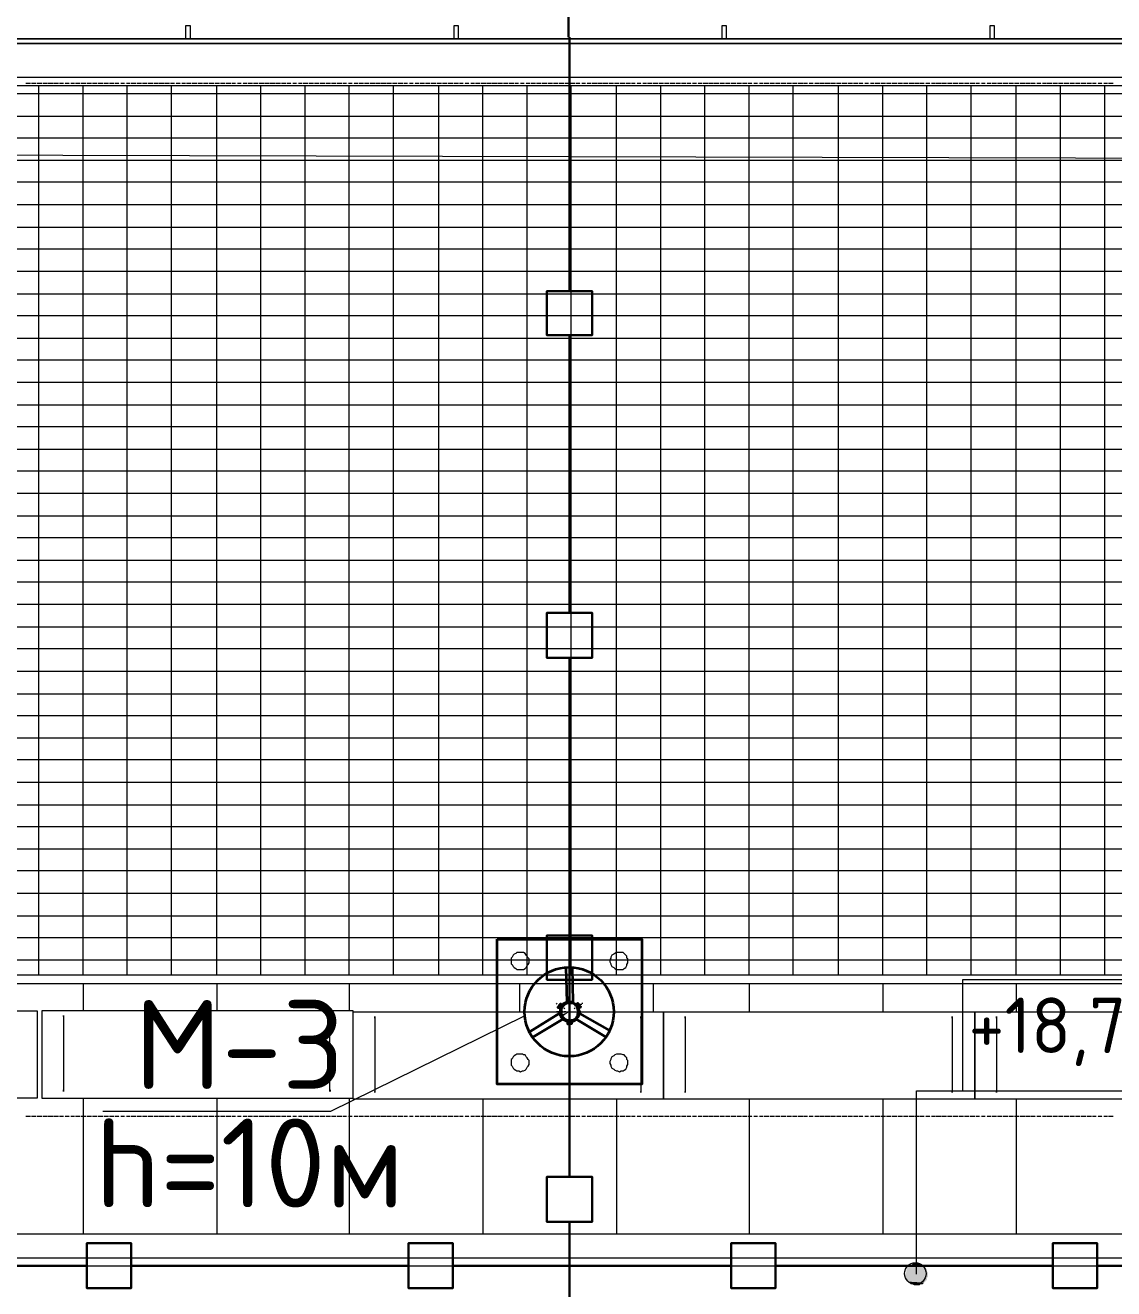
# Model space of a CAD drawing. Header units: millimetres. Extents: x -42533 to 645315, y 3457 to 82611.
# Drawn here: x 565625 to 570526, y 19596 to 25284 of the extents above; entities that cross this region are included whole.
import ezdxf

# ---------------------------------------------------------------- set-up
doc = ezdxf.new("R2010")
doc.units = ezdxf.units.MM
for name, color, linetype, true_color in [('PDF _!ЭОМ.Молниезащита', 7, 'Continuous', 0x954a95), ('PDF _Аннотация', 7, 'Continuous', 0xbababa), ('PDF _Крыша штриховка', 7, 'Continuous', 0xbababa), ('PDF _Обобщенные модели', 7, 'Continuous', 0xbababa), ('PDF _Ограждение', 7, 'Continuous', 0xbababa), ('PDF _Оси', 7, 'Continuous', 0xbababa), ('PDF _Отметки', 7, 'Continuous', 0xbababa), ('PDF _Перекрытие штриховка', 7, 'Continuous', 0xbababa)]:
    doc.layers.add(name, color=color, linetype=linetype, true_color=true_color)
for name, color, linetype in [('PDF _0', 7, 'Continuous'), ('PDF _Линии', 7, 'Continuous'), ('PDF _Текст', 7, 'Continuous')]:
    doc.layers.add(name, color=color, linetype=linetype)
doc.styles.add('PDF GOST Common', font='GOST_Common.ttf')
doc.styles.add('PDF ISOCPEUR', font='isocpeur.ttf')

msp = doc.modelspace()

# ---------------------------------------------------------------- linework, layer by layer
at = {"layer": 'PDF _!ЭОМ.Молниезащита', "color": 5, "lineweight": 30}
for points in [[(568070.8, 25230.6), (568070.8, 25616.1), (567973.3, 25616.1), (567973.3, 25815.1), (568172.4, 25815.1), (568172.4, 25616.1), (568070.8, 25616.1)], [(568075.4, 24087.1), (568075.4, 25086.6), (568075.4, 25230.6)], [(568075.4, 22638.6), (568075.4, 23638.1), (568075.4, 23888), (567973.7, 23888), (567973.7, 24087.1), (568177, 24087.1), (568177, 23888), (568075.4, 23888)], [(568075.4, 20099.8), (568075.4, 22185.4), (568075.4, 22435.3), (567973.7, 22435.3), (567973.7, 22638.6), (568177, 22638.6), (568177, 22435.3), (568075.4, 22435.3)], [(568075.4, 20842.8), (568075.4, 20986.8), (567973.7, 20986.8), (567973.7, 21185.9), (568177, 21185.9), (568177, 20986.8), (568075.4, 20986.8)], [(568085.6, 18390.7), (568075.4, 19646.6), (568075.4, 19896.5), (567973.7, 19896.5), (567973.7, 20099.8), (568177, 20099.8), (568177, 19896.5), (568075.4, 19896.5)], [(565902.3, 19699.3), (564902.7, 19699.3), (564652.8, 19699.3), (564652.8, 19597.6), (564449.5, 19597.6), (564449.5, 19800.9), (564652.8, 19800.9), (564652.8, 19699.3)], [(567350.8, 19699.3), (566351.2, 19699.3), (566101.3, 19699.3), (566101.3, 19597.6), (565902.3, 19597.6), (565902.3, 19800.9), (566101.3, 19800.9), (566101.3, 19699.3)], [(568803.5, 19699.3), (567799.7, 19699.3), (567549.8, 19699.3), (567549.8, 19597.6), (567350.8, 19597.6), (567350.8, 19800.9), (567549.8, 19800.9), (567549.8, 19699.3)], [(570252, 19699.3), (569252.4, 19699.3), (569002.5, 19699.3), (569002.5, 19597.6), (568803.5, 19597.6), (568803.5, 19800.9), (569002.5, 19800.9), (569002.5, 19699.3)], [(571700.5, 19699.3), (570700.9, 19699.3), (570451, 19699.3), (570451, 19597.6), (570252, 19597.6), (570252, 19800.9), (570451, 19800.9), (570451, 19699.3)]]:
    msp.add_lwpolyline(points, dxfattribs=at)
at = {"layer": 'PDF _!ЭОМ.Молниезащита', "lineweight": 5}
msp.add_lwpolyline([(567867.5, 20821.6), (566999.2, 20393.9), (565974.3, 20393.9)], dxfattribs=at)
at = {"layer": 'PDF _!ЭОМ.Молниезащита', "color": 116, "lineweight": 30, "true_color": 0x136734}
msp.add_circle((567904.4, 20845.7), 12246.5, dxfattribs=at)
at = {"layer": 'PDF _!ЭОМ.Молниезащита', "transparency": 33554559}
msp.add_solid([(568028.8, 20825.9), (568075.4, 20842.8), (568033, 20813.2)], dxfattribs=at)
at = {"layer": 'PDF _0', "color": 5, "lineweight": 35}
for points in [[(567749.2, 21168.9), (568401.5, 21168.9), (568401.5, 20516.7), (567749.2, 20516.7)], [(568121.9, 20842.8), (568117.7, 20851.3), (568117.7, 20859.8), (568113.5, 20868.2), (568109.2, 20872.5), (568100.8, 20876.7), (568092.3, 20880.9), (568088.1, 20885.2), (568079.6, 20885.2), (568071.1, 20885.2), (568062.6, 20885.2), (568054.2, 20880.9), (568045.7, 20876.7), (568041.5, 20868.2), (568037.2, 20864), (568033, 20855.5), (568033, 20847.1), (568033, 20838.6), (568033, 20830.1), (568037.2, 20821.6), (568041.5, 20813.2), (568045.7, 20808.9), (568054.2, 20804.7), (568062.6, 20800.5), (568071.1, 20800.5), (568079.6, 20796.2), (568088.1, 20800.5), (568092.3, 20800.5), (568100.8, 20804.7), (568109.2, 20813.2), (568113.5, 20817.4), (568117.7, 20825.9), (568117.7, 20834.3)], [(568117.7, 20842.8), (568113.5, 20851.3), (568113.5, 20855.5), (568109.2, 20864), (568105, 20868.2), (568100.8, 20876.7), (568092.3, 20880.9), (568083.8, 20880.9), (568079.6, 20880.9), (568071.1, 20880.9), (568062.6, 20880.9), (568054.2, 20876.7), (568049.9, 20872.5), (568045.7, 20868.2), (568041.5, 20859.8), (568037.2, 20855.5), (568037.2, 20847.1), (568037.2, 20838.6), (568037.2, 20830.1), (568041.5, 20825.9), (568045.7, 20817.4), (568049.9, 20813.2), (568054.2, 20808.9), (568062.6, 20804.7), (568071.1, 20804.7), (568079.6, 20800.5), (568083.8, 20804.7), (568092.3, 20804.7), (568100.8, 20808.9), (568105, 20813.2), (568109.2, 20821.6), (568113.5, 20825.9), (568113.5, 20834.3)]]:
    msp.add_lwpolyline(points, close=True, dxfattribs=at)
at = {"layer": 'PDF _0', "color": 5, "lineweight": 5}
for points in [[(567893.2, 21071.5), (567893.2, 21080), (567889, 21084.2), (567884.8, 21092.7), (567880.5, 21096.9), (567876.3, 21105.4), (567867.8, 21109.6), (567863.6, 21109.6), (567855.1, 21109.6), (567846.6, 21109.6), (567838.2, 21109.6), (567833.9, 21105.4), (567825.5, 21101.2), (567821.2, 21096.9), (567817, 21088.5), (567812.8, 21084.2), (567812.8, 21075.8), (567812.8, 21067.3), (567812.8, 21058.8), (567817, 21054.6), (567821.2, 21046.1), (567825.5, 21041.9), (567833.9, 21037.6), (567838.2, 21033.4), (567846.6, 21033.4), (567855.1, 21033.4), (567863.6, 21033.4), (567867.8, 21033.4), (567876.3, 21037.6), (567880.5, 21041.9), (567884.8, 21050.3), (567889, 21054.6), (567893.2, 21063.1)], [(568337.9, 21071.5), (568337.9, 21080), (568333.7, 21084.2), (568333.7, 21092.7), (568329.5, 21096.9), (568321, 21105.4), (568316.8, 21109.6), (568308.3, 21109.6), (568299.8, 21109.6), (568291.4, 21109.6), (568287.1, 21109.6), (568278.7, 21105.4), (568274.4, 21101.2), (568265.9, 21096.9), (568261.7, 21088.5), (568261.7, 21084.2), (568257.5, 21075.8), (568257.5, 21067.3), (568261.7, 21058.8), (568261.7, 21054.6), (568265.9, 21046.1), (568274.4, 21041.9), (568278.7, 21037.6), (568287.1, 21033.4), (568291.4, 21033.4), (568299.8, 21033.4), (568308.3, 21033.4), (568316.8, 21033.4), (568321, 21037.6), (568329.5, 21041.9), (568333.7, 21050.3), (568333.7, 21054.6), (568337.9, 21063.1)], [(567893.2, 20614.1), (567893.2, 20622.6), (567889, 20626.8), (567884.8, 20635.3), (567880.5, 20639.5), (567876.3, 20648), (567867.8, 20648), (567863.6, 20652.2), (567855.1, 20652.2), (567846.6, 20652.2), (567838.2, 20652.2), (567833.9, 20648), (567825.5, 20643.8), (567821.2, 20639.5), (567817, 20631), (567812.8, 20626.8), (567812.8, 20618.3), (567812.8, 20609.9), (567812.8, 20601.4), (567817, 20597.2), (567821.2, 20588.7), (567825.5, 20584.5), (567833.9, 20580.2), (567838.2, 20576), (567846.6, 20576), (567855.1, 20571.8), (567863.6, 20576), (567867.8, 20576), (567876.3, 20580.2), (567880.5, 20584.5), (567884.8, 20592.9), (567889, 20597.2), (567893.2, 20605.6)], [(568337.9, 20614.1), (568337.9, 20622.6), (568333.7, 20626.8), (568333.7, 20635.3), (568329.5, 20639.5), (568321, 20648), (568316.8, 20648), (568308.3, 20652.2), (568299.8, 20652.2), (568291.4, 20652.2), (568287.1, 20652.2), (568278.7, 20648), (568274.4, 20643.8), (568265.9, 20639.5), (568261.7, 20631), (568261.7, 20626.8), (568257.5, 20618.3), (568257.5, 20609.9), (568261.7, 20601.4), (568261.7, 20597.2), (568265.9, 20588.7), (568274.4, 20584.5), (568278.7, 20580.2), (568287.1, 20576), (568291.4, 20576), (568299.8, 20571.8), (568308.3, 20576), (568316.8, 20576), (568321, 20580.2), (568329.5, 20584.5), (568333.7, 20592.9), (568333.7, 20597.2), (568337.9, 20605.6)]]:
    msp.add_lwpolyline(points, close=True, dxfattribs=at)
at = {"layer": 'PDF _0', "color": 5, "lineweight": 35}
for points in [[(568058.4, 21041.9), (568062.6, 20885.2), (568092.3, 20885.2), (568088.1, 21041.9)], [(568041.5, 20872.5), (568041.5, 20868.2), (568037.2, 20868.2), (568037.2, 20864), (568041.5, 20872.5), (568037.2, 20876.7), (568033, 20876.7), (568028.8, 20868.2), (568033, 20872.5), (568037.2, 20868.2)], [(568037.2, 20876.7), (568033, 20876.7), (568033, 20872.5)], [(568117.7, 20876.7), (568113.5, 20876.7), (568117.7, 20872.5), (568117.7, 20876.7), (568109.2, 20872.5), (568113.5, 20868.2), (568109.2, 20872.5), (568109.2, 20876.7), (568113.5, 20880.9), (568113.5, 20876.7)], [(567910.2, 20728.5), (568045.7, 20808.9), (568028.8, 20834.3), (567897.5, 20753.9)], [(568028.8, 20864), (568024.5, 20864), (568028.8, 20868.2), (568028.8, 20864), (568033, 20864)], [(568033, 20859.8), (568033, 20864), (568037.2, 20864), (568033, 20859.8), (568024.5, 20859.8), (568024.5, 20864)], [(568257.5, 20758.1), (568121.9, 20834.3), (568105, 20808.9), (568240.5, 20728.5)], [(568117.7, 20859.8), (568117.7, 20864), (568113.5, 20864), (568113.5, 20868.2), (568117.7, 20859.8), (568126.2, 20864), (568121.9, 20864)], [(568117.7, 20864), (568121.9, 20868.2), (568117.7, 20872.5), (568121.9, 20864), (568121.9, 20868.2)], [(568066.9, 20796.2), (568071.1, 20796.2), (568075.4, 20796.2), (568066.9, 20796.2), (568066.9, 20792), (568066.9, 20787.8), (568075.4, 20787.8), (568071.1, 20792), (568071.1, 20796.2)], [(568066.9, 20792), (568066.9, 20787.8), (568071.1, 20787.8), (568071.1, 20792)], [(568083.8, 20796.2), (568079.6, 20796.2), (568075.4, 20796.2), (568083.8, 20796.2), (568083.8, 20792), (568083.8, 20787.8), (568075.4, 20787.8), (568079.6, 20787.8), (568079.6, 20792), (568079.6, 20796.2)], [(568079.6, 20792), (568083.8, 20787.8), (568083.8, 20792)]]:
    msp.add_lwpolyline(points, dxfattribs=at)
at = {"layer": 'PDF _0', "color": 30, "lineweight": 18, "true_color": 0xff8000}
for points in [[(568020.3, 20876.7), (568016.1, 20880.9)], [(568075.4, 20889.4), (568075.4, 20902.1)], [(568075.4, 20872.5), (568075.4, 20885.2)], [(568117.7, 20872.5), (568126.2, 20876.7), (568130.4, 20876.7)], [(568130.4, 20880.9), (568134.6, 20880.9)], [(568028.8, 20842.8), (568016.1, 20842.8)], [(568033, 20868.2), (568024.5, 20872.5)], [(568045.7, 20842.8), (568033, 20842.8)], [(568045.7, 20859.8), (568037.2, 20868.2)], [(568054.2, 20855.5), (568049.9, 20859.8)], [(568058.4, 20842.8), (568049.9, 20842.8)], [(568062.6, 20842.8), (568075.4, 20842.8), (568088.1, 20842.8), (568092.3, 20842.8), (568100.8, 20842.8)], [(568075.4, 20859.8), (568075.4, 20868.2)], [(568075.4, 20808.9), (568075.4, 20817.4), (568075.4, 20825.9), (568075.4, 20830.1), (568075.4, 20842.8), (568075.4, 20855.5)], [(568096.5, 20855.5), (568100.8, 20859.8)], [(568105, 20864), (568113.5, 20868.2)], [(568105, 20859.8), (568105, 20859.8)], [(568105, 20842.8), (568105, 20842.8)], [(568109.2, 20842.8), (568117.7, 20842.8), (568121.9, 20842.8), (568134.6, 20842.8)], [(568117.7, 20868.2), (568117.7, 20868.2)], [(568075.4, 20813.2), (568075.4, 20800.5), (568075.4, 20796.2), (568075.4, 20783.5)], [(568075.4, 20804.7), (568075.4, 20796.2), (568075.4, 20792), (568075.4, 20779.3)], [(568075.4, 20775), (568075.4, 20770.8)]]:
    msp.add_lwpolyline(points, dxfattribs=at)
at = {"layer": 'PDF _0', "lineweight": 25}
for points in [[(568037.2, 20864), (568041.5, 20872.5), (568037.2, 20876.7), (568033, 20876.7), (568028.8, 20868.2), (568024.5, 20864), (568024.5, 20859.8), (568033, 20859.8)], [(568121.9, 20864), (568117.7, 20872.5), (568113.5, 20876.7), (568113.5, 20880.9), (568109.2, 20876.7), (568109.2, 20872.5), (568113.5, 20868.2), (568117.7, 20859.8), (568126.2, 20864)], [(568083.8, 20792), (568083.8, 20796.2), (568075.4, 20796.2), (568066.9, 20796.2), (568066.9, 20792), (568066.9, 20787.8), (568075.4, 20787.8), (568083.8, 20787.8)]]:
    msp.add_lwpolyline(points, close=True, dxfattribs=at)
at = {"layer": 'PDF _0', "color": 7, "lineweight": 0, "true_color": 0xffffff}
for points in [[(568037.2, 20876.7), (568041.5, 20872.5), (568028.8, 20868.2)], [(568109.2, 20876.7), (568113.5, 20876.7)], [(568024.5, 20859.8), (568033, 20859.8), (568024.5, 20864)], [(568117.7, 20872.5), (568109.2, 20872.5)], [(568126.2, 20864), (568117.7, 20859.8), (568121.9, 20864)], [(568066.9, 20796.2), (568083.8, 20796.2), (568066.9, 20796.2)], [(568066.9, 20787.8), (568083.8, 20787.8), (568066.9, 20792), (568083.8, 20792)], [(568075.4, 20796.2), (568083.8, 20796.2)]]:
    msp.add_lwpolyline(points, dxfattribs=at)
at = {"layer": 'PDF _0', "color": 5, "lineweight": 35}
msp.add_circle((568073.8, 20842.4), 200.6, dxfattribs=at)
at = {"layer": 'PDF _0', "color": 7, "true_color": 0xffffff, "transparency": 33554559}
for points in [[(568033, 20876.7), (568028.8, 20868.2), (568041.5, 20872.5)], [(568113.5, 20876.7), (568109.2, 20876.7), (568117.7, 20872.5)], [(568028.8, 20868.2), (568037.2, 20864), (568024.5, 20864)], [(568037.2, 20864), (568024.5, 20864), (568033, 20859.8)], [(568041.5, 20872.5), (568028.8, 20868.2), (568037.2, 20864)], [(568113.5, 20868.2), (568117.7, 20872.5), (568109.2, 20872.5)], [(568121.9, 20864), (568113.5, 20868.2), (568117.7, 20872.5)], [(568117.7, 20859.8), (568121.9, 20864), (568113.5, 20868.2)], [(568066.9, 20792), (568083.8, 20792), (568066.9, 20796.2)], [(568083.8, 20792), (568066.9, 20796.2), (568083.8, 20796.2)]]:
    msp.add_solid(points, dxfattribs=at)
at = {"layer": 'PDF _Аннотация', "color": 8, "lineweight": 20}
msp.add_lwpolyline([(571145.6, 20487), (571145.6, 20986.8), (569845.4, 20986.8), (569845.4, 20487)], close=True, dxfattribs=at)
at = {"layer": 'PDF _Крыша штриховка', "color": 8, "lineweight": 9}
for points in [[(565885.3, 20969.9), (565885.3, 20847.1)], [(566486.7, 20969.9), (566486.7, 20847.1)], [(567083.9, 20969.9), (567083.9, 20847.1)], [(567850.9, 20969.9), (567850.9, 20842.8)], [(568452.3, 20969.9), (568452.3, 20842.8)], [(568883.9, 20969.9), (568883.9, 20842.8)], [(569485.4, 20969.9), (569485.4, 20842.8)], [(570086.8, 20969.9), (570086.8, 20842.8)], [(565885.3, 20453.2), (565885.3, 19843.3)], [(566486.7, 20453.2), (566486.7, 19843.3)], [(567083.9, 20453.2), (567083.9, 19843.3)], [(567685.3, 20448.9), (567685.3, 19843.3)], [(568286.8, 20448.9), (568286.8, 19843.3)], [(568883.9, 20448.9), (568883.9, 19843.3)], [(569485.4, 20448.9), (569485.4, 19843.3)], [(570086.8, 20448.9), (570086.8, 19843.3)]]:
    msp.add_lwpolyline(points, dxfattribs=at)
at = {"layer": 'PDF _Линии', "color": 8, "lineweight": 9}
msp.add_lwpolyline([(553827.3, 24730.9), (582318.5, 24654.6), (582229.5, 32125.8), (589577.9, 32125.8), (589577.9, 54975.5), (598506, 54975.5), (598785.5, 20686.1), (592369, 20686.1), (592432.5, 12524.6), (585626.3, 12571.2), (585592.4, 14451.7), (550752.4, 14451.7), (550752.4, 12478), (543802.2, 12478), (543764.1, 20783.5), (537415.3, 20800.5), (537356, 32655.2)], dxfattribs=at)
at = {"layer": 'PDF _Обобщенные модели', "color": 8, "lineweight": 9}
for points in [[(565677.8, 20847.1), (565677.8, 20830.1), (565677.8, 20821.6), (565677.8, 20487), (565677.8, 20478.6), (565677.8, 20474.3), (565677.8, 20457.4), (565677.8, 20453.2), (564280.1, 20453.2), (564280.1, 20457.4), (564280.1, 20474.3), (564280.1, 20478.6), (564280.1, 20487), (564280.1, 20821.6), (564280.1, 20830.1), (564280.1, 20847.1)], [(569900.4, 20842.8), (569900.4, 20838.6), (569900.4, 20825.9), (569900.4, 20817.4), (569900.4, 20482.8), (569900.4, 20474.3), (569900.4, 20465.9), (569900.4, 20453.2), (569900.4, 20448.9), (568498.5, 20448.9), (568498.5, 20453.2), (568498.5, 20465.9), (568498.5, 20474.3), (568498.5, 20482.8), (568498.5, 20817.4), (568498.5, 20825.9), (568498.5, 20838.6), (568498.5, 20842.8)], [(571298.1, 20842.8), (571298.1, 20838.6), (571298.1, 20825.9), (571298.1, 20817.4), (571298.1, 20482.8), (571298.1, 20474.3), (571298.1, 20465.9), (571298.1, 20453.2), (571298.1, 20448.9), (569900.4, 20448.9), (569900.4, 20453.2), (569900.4, 20465.9), (569900.4, 20474.3), (569900.4, 20482.8), (569900.4, 20817.4), (569900.4, 20825.9), (569900.4, 20838.6), (569900.4, 20842.8)]]:
    msp.add_lwpolyline(points, close=True, dxfattribs=at)
for points in [[(567100.9, 20842.8), (568498.5, 20842.8), (568498.5, 20838.6), (568498.5, 20825.9), (568498.5, 20817.4), (568498.5, 20482.8), (568498.5, 20474.3), (568498.5, 20465.9), (568498.5, 20453.2), (568498.5, 20448.9), (567100.9, 20448.9), (567100.9, 20453.2), (567100.9, 20465.9), (567100.9, 20474.3), (567100.9, 20478.6), (567100.9, 20482.8), (567100.9, 20817.4), (567100.9, 20825.9), (567100.9, 20838.6), (567100.9, 20847.1), (565699, 20847.1), (565699, 20830.1), (565699, 20821.6), (565699, 20487), (565699, 20478.6), (565699, 20474.3), (565699, 20457.4), (565699, 20453.2), (567100.9, 20453.2)], [(565796.4, 20821.6), (565796.4, 20825.9), (565796.4, 20482.8), (565796.4, 20491.3)], [(566995, 20825.9), (566995, 20482.8)], [(566999.2, 20821.6), (566999.2, 20825.9)], [(567198.3, 20813.2), (567198.3, 20821.6), (567198.3, 20478.6), (567198.3, 20482.8)], [(568396.9, 20813.2), (568396.9, 20821.6), (568396.9, 20478.6), (568396.9, 20482.8)], [(568595.9, 20813.2), (568595.9, 20821.6), (568595.9, 20478.6), (568595.9, 20482.8)], [(569798.8, 20813.2), (569798.8, 20821.6), (569798.8, 20478.6), (569798.8, 20482.8)], [(569997.8, 20813.2), (569997.8, 20821.6), (569997.8, 20478.6), (569997.8, 20482.8)], [(566999.2, 20482.8), (566999.2, 20491.3)]]:
    msp.add_lwpolyline(points, dxfattribs=at)
at = {"layer": 'PDF _Обобщенные модели', "color": 8, "lineweight": 18}
for points in [[(559523.8, 19843.3), (573364.9, 19843.3)], [(583559.4, 19733.2), (559523.8, 19733.2)], [(559523.8, 19699.3), (589323.7, 19699.3)]]:
    msp.add_lwpolyline(points, dxfattribs=at)
at = {"layer": 'PDF _Ограждение', "color": 8, "lineweight": 9}
for points in [[(566347, 25281.5), (566347, 25243.3), (566347, 25222.2), (566368.2, 25222.2), (566368.2, 25243.3), (566368.2, 25281.5)], [(567554, 25281.5), (567554, 25243.3), (567554, 25222.2), (567575.2, 25222.2), (567575.2, 25243.3), (567575.2, 25281.5)], [(568761.1, 25281.5), (568761.1, 25243.3), (568761.1, 25222.2), (568782.3, 25222.2), (568782.3, 25243.3), (568782.3, 25281.5)], [(569968.2, 25281.5), (569968.2, 25243.3), (569968.2, 25222.2), (569989.4, 25222.2), (569989.4, 25243.3), (569989.4, 25281.5)], [(581852.6, 25201), (554293.2, 25201), (554293.2, 25222.2), (581839.9, 25222.2), (554293.2, 25222.2), (554293.2, 25201), (581852.6, 25201), (581852.6, 25213.7)], [(575652, 21008), (575694.4, 21008), (575694.4, 25010.4), (560743.6, 25010.4), (560743.6, 25048.5), (560705.5, 25048.5), (560705.5, 21008), (575652, 21008), (575652, 25010.4), (575694.4, 25010.4), (575694.4, 25048.5), (560743.6, 25048.5), (560743.6, 21008), (560705.5, 21008), (560705.5, 20969.9), (575652, 20969.9)]]:
    msp.add_lwpolyline(points, close=True, dxfattribs=at)
at = {"layer": 'PDF _Оси', "color": 8, "lineweight": 9}
for points in [[(565627, 25023.1), (565648.1, 25023.1)], [(565652.4, 25023.1), (565673.6, 25023.1)], [(565677.8, 25023.1), (565699, 25023.1)], [(565703.2, 25023.1), (565724.4, 25023.1)], [(565728.6, 25023.1), (565749.8, 25023.1)], [(565754, 25023.1), (565775.2, 25023.1)], [(565779.4, 25023.1), (565796.4, 25023.1)], [(565800.6, 25023.1), (565800.6, 25023.1)], [(565804.9, 25023.1), (565821.8, 25023.1)], [(565826, 25023.1), (565826, 25023.1)], [(565830.3, 25023.1), (565847.2, 25023.1)], [(565851.4, 25023.1), (565872.6, 25023.1)], [(565876.9, 25023.1), (565898, 25023.1)], [(565902.3, 25023.1), (565923.4, 25023.1)], [(565927.7, 25023.1), (565948.9, 25023.1)], [(565953.1, 25023.1), (565974.3, 25023.1)], [(565978.5, 25023.1), (565999.7, 25023.1)], [(566003.9, 25023.1), (566025.1, 25023.1)], [(566029.3, 25023.1), (566046.3, 25023.1)], [(566050.5, 25023.1), (566050.5, 25023.1)], [(566054.7, 25023.1), (566071.7, 25023.1)], [(566075.9, 25023.1), (566075.9, 25023.1)], [(566080.1, 25023.1), (566097.1, 25023.1)], [(566101.3, 25023.1), (566122.5, 25023.1)], [(566126.7, 25023.1), (566147.9, 25023.1)], [(566152.1, 25023.1), (566173.3, 25023.1)], [(566177.6, 25023.1), (566198.7, 25023.1)], [(566203, 25023.1), (566224.2, 25023.1)], [(566228.4, 25023.1), (566249.6, 25023.1)], [(566253.8, 25023.1), (566275, 25023.1)], [(566279.2, 25023.1), (566296.2, 25023.1)], [(566300.4, 25023.1), (566300.4, 25023.1)], [(566304.6, 25023.1), (566321.6, 25023.1)], [(566325.8, 25023.1), (566325.8, 25023.1)], [(566330, 25023.1), (566347, 25023.1)], [(566351.2, 25023.1), (566372.4, 25023.1)], [(566376.6, 25023.1), (566397.8, 25023.1)], [(566402, 25023.1), (566423.2, 25023.1)], [(566427.4, 25023.1), (566448.6, 25023.1)], [(566452.9, 25023.1), (566474, 25023.1)], [(566478.3, 25023.1), (566499.4, 25023.1)], [(566503.7, 25023.1), (566524.9, 25023.1)], [(566529.1, 25023.1), (566550.3, 25023.1)], [(566554.5, 25023.1), (566571.4, 25023.1)], [(566575.7, 25023.1), (566575.7, 25023.1)], [(566579.9, 25023.1), (566596.9, 25023.1)], [(566601.1, 25023.1), (566601.1, 25023.1)], [(566605.3, 25023.1), (566622.3, 25023.1)], [(566626.5, 25023.1), (566647.7, 25023.1)], [(566651.9, 25023.1), (566673.1, 25023.1)], [(566677.3, 25023.1), (566698.5, 25023.1)], [(566702.7, 25023.1), (566723.9, 25023.1)], [(566728.2, 25023.1), (566749.3, 25023.1)], [(566753.6, 25023.1), (566774.7, 25023.1)], [(566779, 25023.1), (566800.2, 25023.1)], [(566804.4, 25023.1), (566821.3, 25023.1)], [(566825.6, 25023.1), (566825.6, 25023.1)], [(566829.8, 25023.1), (566846.7, 25023.1)], [(566851, 25023.1), (566851, 25023.1)], [(566855.2, 25023.1), (566872.2, 25023.1)], [(566876.4, 25023.1), (566897.6, 25023.1)], [(566901.8, 25023.1), (566923, 25023.1)], [(566927.2, 25023.1), (566948.4, 25023.1)], [(566952.6, 25023.1), (566973.8, 25023.1)], [(566978, 25023.1), (566999.2, 25023.1)], [(567003.5, 25023.1), (567024.6, 25023.1)], [(567028.9, 25023.1), (567050, 25023.1)], [(567054.3, 25023.1), (567071.2, 25023.1)], [(567075.5, 25023.1), (567075.5, 25023.1)], [(567079.7, 25023.1), (567096.6, 25023.1)], [(567100.9, 25023.1), (567100.9, 25023.1)], [(567105.1, 25023.1), (567122, 25023.1)], [(567126.3, 25023.1), (567147.5, 25023.1)], [(567151.7, 25023.1), (567172.9, 25023.1)], [(567177.1, 25023.1), (567198.3, 25023.1)], [(567202.5, 25023.1), (567223.7, 25023.1)], [(567227.9, 25023.1), (567249.1, 25023.1)], [(567253.3, 25023.1), (567274.5, 25023.1)], [(567278.8, 25023.1), (567299.9, 25023.1)], [(567304.2, 25023.1), (567325.3, 25023.1)], [(567329.6, 25023.1), (567346.5, 25023.1)], [(567350.8, 25023.1), (567350.8, 25023.1)], [(567355, 25023.1), (567371.9, 25023.1)], [(567376.2, 25023.1), (567376.2, 25023.1)], [(567380.4, 25023.1), (567397.3, 25023.1)], [(567401.6, 25023.1), (567422.8, 25023.1)], [(567427, 25023.1), (567448.2, 25023.1)], [(567452.4, 25023.1), (567473.6, 25023.1)], [(567477.8, 25023.1), (567499, 25023.1)], [(567503.2, 25023.1), (567524.4, 25023.1)], [(567528.6, 25023.1), (567549.8, 25023.1)], [(567554, 25023.1), (567575.2, 25023.1)], [(567579.5, 25023.1), (567596.4, 25023.1)], [(567600.6, 25023.1), (567600.6, 25023.1)], [(567604.9, 25023.1), (567621.8, 25023.1)], [(567626.1, 25023.1), (567626.1, 25023.1)], [(567630.3, 25023.1), (567647.2, 25023.1)], [(567651.5, 25023.1), (567672.6, 25023.1)], [(567676.9, 25023.1), (567698.1, 25023.1)], [(567702.3, 25023.1), (567723.5, 25023.1)], [(567727.7, 25023.1), (567748.9, 25023.1)], [(567753.1, 25023.1), (567774.3, 25023.1)], [(567778.5, 25023.1), (567799.7, 25023.1)], [(567803.9, 25023.1), (567825.1, 25023.1)], [(567829.3, 25023.1), (567846.3, 25023.1)], [(567850.5, 25023.1), (567850.5, 25023.1)], [(567854.8, 25023.1), (567871.7, 25023.1)], [(567875.9, 25023.1), (567875.9, 25023.1)], [(567880.2, 25023.1), (567897.1, 25023.1)], [(567901.3, 25023.1), (567922.5, 25023.1)], [(567926.8, 25023.1), (567947.9, 25023.1)], [(567952.2, 25023.1), (567973.3, 25023.1)], [(567977.6, 25023.1), (567998.8, 25023.1)], [(568003, 25023.1), (568024.2, 25023.1)], [(568028.4, 25023.1), (568049.6, 25023.1)], [(568053.8, 25023.1), (568075, 25023.1)], [(568079.2, 25023.1), (568100.4, 25023.1)], [(568104.6, 25023.1), (568121.6, 25023.1)], [(568125.8, 25023.1), (568125.8, 25023.1)], [(568130.1, 25023.1), (568147, 25023.1)], [(568151.2, 25023.1), (568151.2, 25023.1)], [(568155.5, 25023.1), (568172.4, 25023.1)], [(568176.6, 25023.1), (568197.8, 25023.1)], [(568202.1, 25023.1), (568223.2, 25023.1)], [(568227.5, 25023.1), (568248.6, 25023.1)], [(568252.9, 25023.1), (568274.1, 25023.1)], [(568278.3, 25023.1), (568299.5, 25023.1)], [(568303.7, 25023.1), (568324.9, 25023.1)], [(568329.1, 25023.1), (568350.3, 25023.1)], [(568354.5, 25023.1), (568371.5, 25023.1)], [(568375.7, 25023.1), (568375.7, 25023.1)], [(568379.9, 25023.1), (568396.9, 25023.1)], [(568401.1, 25023.1), (568401.1, 25023.1)], [(568405.4, 25023.1), (568422.3, 25023.1)], [(568426.5, 25023.1), (568447.7, 25023.1)], [(568451.9, 25023.1), (568473.1, 25023.1)], [(568477.4, 25023.1), (568498.5, 25023.1)], [(568502.8, 25023.1), (568523.9, 25023.1)], [(568528.2, 25023.1), (568549.4, 25023.1)], [(568553.6, 25023.1), (568574.8, 25023.1)], [(568579, 25023.1), (568600.2, 25023.1)], [(568604.4, 25023.1), (568621.4, 25023.1)], [(568625.6, 25023.1), (568625.6, 25023.1)], [(568629.8, 25023.1), (568646.8, 25023.1)], [(568651, 25023.1), (568651, 25023.1)], [(568655.2, 25023.1), (568672.2, 25023.1)], [(568676.4, 25023.1), (568697.6, 25023.1)], [(568701.8, 25023.1), (568723, 25023.1)], [(568727.2, 25023.1), (568748.4, 25023.1)], [(568752.7, 25023.1), (568773.8, 25023.1)], [(568778.1, 25023.1), (568799.2, 25023.1)], [(568803.5, 25023.1), (568824.7, 25023.1)], [(568828.9, 25023.1), (568850.1, 25023.1)], [(568854.3, 25023.1), (568875.5, 25023.1)], [(568879.7, 25023.1), (568896.7, 25023.1)], [(568900.9, 25023.1), (568900.9, 25023.1)], [(568905.1, 25023.1), (568922.1, 25023.1)], [(568926.3, 25023.1), (568926.3, 25023.1)], [(568930.5, 25023.1), (568947.5, 25023.1)], [(568951.7, 25023.1), (568972.9, 25023.1)], [(568977.1, 25023.1), (568998.3, 25023.1)], [(569002.5, 25023.1), (569023.7, 25023.1)], [(569028, 25023.1), (569049.1, 25023.1)], [(569053.4, 25023.1), (569074.5, 25023.1)], [(569078.8, 25023.1), (569100, 25023.1)], [(569104.2, 25023.1), (569125.4, 25023.1)], [(569129.6, 25023.1), (569146.5, 25023.1)], [(569150.8, 25023.1), (569150.8, 25023.1)], [(569155, 25023.1), (569172, 25023.1)], [(569176.2, 25023.1), (569176.2, 25023.1)], [(569180.4, 25023.1), (569197.4, 25023.1)], [(569201.6, 25023.1), (569222.8, 25023.1)], [(569227, 25023.1), (569248.2, 25023.1)], [(569252.4, 25023.1), (569273.6, 25023.1)], [(569277.8, 25023.1), (569299, 25023.1)], [(569303.2, 25023.1), (569324.4, 25023.1)], [(569328.7, 25023.1), (569349.8, 25023.1)], [(569354.1, 25023.1), (569375.2, 25023.1)], [(569379.5, 25023.1), (569396.4, 25023.1)], [(569400.7, 25023.1), (569400.7, 25023.1)], [(569404.9, 25023.1), (569421.8, 25023.1)], [(569426.1, 25023.1), (569426.1, 25023.1)], [(569430.3, 25023.1), (569447.2, 25023.1)], [(569451.5, 25023.1), (569472.7, 25023.1)], [(569476.9, 25023.1), (569498.1, 25023.1)], [(569502.3, 25023.1), (569523.5, 25023.1)], [(569527.7, 25023.1), (569548.9, 25023.1)], [(569553.1, 25023.1), (569574.3, 25023.1)], [(569578.5, 25023.1), (569599.7, 25023.1)], [(569604, 25023.1), (569625.1, 25023.1)], [(569629.4, 25023.1), (569650.5, 25023.1)], [(569654.8, 25023.1), (569671.7, 25023.1)], [(569676, 25023.1), (569676, 25023.1)], [(569680.2, 25023.1), (569697.1, 25023.1)], [(569701.4, 25023.1), (569701.4, 25023.1)], [(569705.6, 25023.1), (569722.5, 25023.1)], [(569726.8, 25023.1), (569748, 25023.1)], [(569752.2, 25023.1), (569773.4, 25023.1)], [(569777.6, 25023.1), (569798.8, 25023.1)], [(569803, 25023.1), (569824.2, 25023.1)], [(569828.4, 25023.1), (569849.6, 25023.1)], [(569853.8, 25023.1), (569875, 25023.1)], [(569879.3, 25023.1), (569900.4, 25023.1)], [(569904.7, 25023.1), (569921.6, 25023.1)], [(569925.8, 25023.1), (569925.8, 25023.1)], [(569930.1, 25023.1), (569947, 25023.1)], [(569951.3, 25023.1), (569951.3, 25023.1)], [(569955.5, 25023.1), (569972.4, 25023.1)], [(569976.7, 25023.1), (569997.8, 25023.1)], [(570002.1, 25023.1), (570023.3, 25023.1)], [(570027.5, 25023.1), (570048.7, 25023.1)], [(570052.9, 25023.1), (570074.1, 25023.1)], [(570078.3, 25023.1), (570099.5, 25023.1)], [(570103.7, 25023.1), (570124.9, 25023.1)], [(570129.1, 25023.1), (570150.3, 25023.1)], [(570154.6, 25023.1), (570171.5, 25023.1)], [(570175.7, 25023.1), (570175.7, 25023.1)], [(570180, 25023.1), (570196.9, 25023.1)], [(570201.1, 25023.1), (570201.1, 25023.1)], [(570205.4, 25023.1), (570222.3, 25023.1)], [(570226.6, 25023.1), (570247.7, 25023.1)], [(570252, 25023.1), (570273.1, 25023.1)], [(570277.4, 25023.1), (570298.6, 25023.1)], [(570302.8, 25023.1), (570324, 25023.1)], [(570328.2, 25023.1), (570349.4, 25023.1)], [(570353.6, 25023.1), (570374.8, 25023.1)], [(570379, 25023.1), (570400.2, 25023.1)], [(570404.4, 25023.1), (570425.6, 25023.1)], [(570429.9, 25023.1), (570446.8, 25023.1)], [(570451, 25023.1), (570451, 25023.1)], [(570455.3, 25023.1), (570472.2, 25023.1)], [(570476.4, 25023.1), (570476.4, 25023.1)], [(570480.7, 25023.1), (570497.6, 25023.1)], [(570501.9, 25023.1), (570523, 25023.1)], [(565627, 20372.7), (565648.1, 20372.7)], [(565652.4, 20372.7), (565673.6, 20372.7)], [(565677.8, 20372.7), (565699, 20372.7)], [(565703.2, 20372.7), (565724.4, 20372.7)], [(565728.6, 20372.7), (565749.8, 20372.7)], [(565754, 20372.7), (565775.2, 20372.7)], [(565779.4, 20372.7), (565796.4, 20372.7)], [(565800.6, 20372.7), (565800.6, 20372.7)], [(565804.9, 20372.7), (565821.8, 20372.7)], [(565826, 20372.7), (565826, 20372.7)], [(565830.3, 20372.7), (565847.2, 20372.7)], [(565851.4, 20372.7), (565872.6, 20372.7)], [(565876.9, 20372.7), (565898, 20372.7)], [(565902.3, 20372.7), (565923.4, 20372.7)], [(565927.7, 20372.7), (565948.9, 20372.7)], [(565953.1, 20372.7), (565974.3, 20372.7)], [(565978.5, 20372.7), (565999.7, 20372.7)], [(566003.9, 20372.7), (566025.1, 20372.7)], [(566029.3, 20372.7), (566046.3, 20372.7)], [(566050.5, 20372.7), (566050.5, 20372.7)], [(566054.7, 20372.7), (566071.7, 20372.7)], [(566075.9, 20372.7), (566075.9, 20372.7)], [(566080.1, 20372.7), (566097.1, 20372.7)], [(566101.3, 20372.7), (566122.5, 20372.7)], [(566126.7, 20372.7), (566147.9, 20372.7)], [(566152.1, 20372.7), (566173.3, 20372.7)], [(566177.6, 20372.7), (566198.7, 20372.7)], [(566203, 20372.7), (566224.2, 20372.7)], [(566228.4, 20372.7), (566249.6, 20372.7)], [(566253.8, 20372.7), (566275, 20372.7)], [(566279.2, 20372.7), (566296.2, 20372.7)], [(566300.4, 20372.7), (566300.4, 20372.7)], [(566304.6, 20372.7), (566321.6, 20372.7)], [(566325.8, 20372.7), (566325.8, 20372.7)], [(566330, 20372.7), (566347, 20372.7)], [(566351.2, 20372.7), (566372.4, 20372.7)], [(566376.6, 20372.7), (566397.8, 20372.7)], [(566402, 20372.7), (566423.2, 20372.7)], [(566427.4, 20372.7), (566448.6, 20372.7)], [(566452.9, 20372.7), (566474, 20372.7)], [(566478.3, 20372.7), (566499.4, 20372.7)], [(566503.7, 20372.7), (566524.9, 20372.7)], [(566529.1, 20372.7), (566550.3, 20372.7)], [(566554.5, 20372.7), (566571.4, 20372.7)], [(566575.7, 20372.7), (566575.7, 20372.7)], [(566579.9, 20372.7), (566596.9, 20372.7)], [(566601.1, 20372.7), (566601.1, 20372.7)], [(566605.3, 20372.7), (566622.3, 20372.7)], [(566626.5, 20372.7), (566647.7, 20372.7)], [(566651.9, 20372.7), (566673.1, 20372.7)], [(566677.3, 20372.7), (566698.5, 20372.7)], [(566702.7, 20372.7), (566723.9, 20372.7)], [(566728.2, 20372.7), (566749.3, 20372.7)], [(566753.6, 20372.7), (566774.7, 20372.7)], [(566779, 20372.7), (566800.2, 20372.7)], [(566804.4, 20372.7), (566821.3, 20372.7)], [(566825.6, 20372.7), (566825.6, 20372.7)], [(566829.8, 20372.7), (566846.7, 20372.7)], [(566851, 20372.7), (566851, 20372.7)], [(566855.2, 20372.7), (566872.2, 20372.7)], [(566876.4, 20372.7), (566897.6, 20372.7)], [(566901.8, 20372.7), (566923, 20372.7)], [(566927.2, 20372.7), (566948.4, 20372.7)], [(566952.6, 20372.7), (566973.8, 20372.7)], [(566978, 20372.7), (566999.2, 20372.7)], [(567003.5, 20372.7), (567024.6, 20372.7)], [(567028.9, 20372.7), (567050, 20372.7)], [(567054.3, 20372.7), (567071.2, 20372.7)], [(567075.5, 20372.7), (567075.5, 20372.7)], [(567079.7, 20372.7), (567096.6, 20372.7)], [(567100.9, 20372.7), (567100.9, 20372.7)], [(567105.1, 20372.7), (567122, 20372.7)], [(567126.3, 20372.7), (567147.5, 20372.7)], [(567151.7, 20372.7), (567172.9, 20372.7)], [(567177.1, 20372.7), (567198.3, 20372.7)], [(567202.5, 20372.7), (567223.7, 20372.7)], [(567227.9, 20372.7), (567249.1, 20372.7)], [(567253.3, 20372.7), (567274.5, 20372.7)], [(567278.8, 20372.7), (567299.9, 20372.7)], [(567304.2, 20372.7), (567325.3, 20372.7)], [(567329.6, 20372.7), (567346.5, 20372.7)], [(567350.8, 20372.7), (567350.8, 20372.7)], [(567355, 20372.7), (567371.9, 20372.7)], [(567376.2, 20372.7), (567376.2, 20372.7)], [(567380.4, 20372.7), (567397.3, 20372.7)], [(567401.6, 20372.7), (567422.8, 20372.7)], [(567427, 20372.7), (567448.2, 20372.7)], [(567452.4, 20372.7), (567473.6, 20372.7)], [(567477.8, 20372.7), (567499, 20372.7)], [(567503.2, 20372.7), (567524.4, 20372.7)], [(567528.6, 20372.7), (567549.8, 20372.7)], [(567554, 20372.7), (567575.2, 20372.7)], [(567579.5, 20372.7), (567596.4, 20372.7)], [(567600.6, 20372.7), (567600.6, 20372.7)], [(567604.9, 20372.7), (567621.8, 20372.7)], [(567626.1, 20372.7), (567626.1, 20372.7)], [(567630.3, 20372.7), (567647.2, 20372.7)], [(567651.5, 20372.7), (567672.6, 20372.7)], [(567676.9, 20372.7), (567698.1, 20372.7)], [(567702.3, 20372.7), (567723.5, 20372.7)], [(567727.7, 20372.7), (567748.9, 20372.7)], [(567753.1, 20372.7), (567774.3, 20372.7)], [(567778.5, 20372.7), (567799.7, 20372.7)], [(567803.9, 20372.7), (567825.1, 20372.7)], [(567829.3, 20372.7), (567846.3, 20372.7)], [(567850.5, 20372.7), (567850.5, 20372.7)], [(567854.8, 20372.7), (567871.7, 20372.7)], [(567875.9, 20372.7), (567875.9, 20372.7)], [(567880.2, 20372.7), (567897.1, 20372.7)], [(567901.3, 20372.7), (567922.5, 20372.7)], [(567926.8, 20372.7), (567947.9, 20372.7)], [(567952.2, 20372.7), (567973.3, 20372.7)], [(567977.6, 20372.7), (567998.8, 20372.7)], [(568003, 20372.7), (568024.2, 20372.7)], [(568028.4, 20372.7), (568049.6, 20372.7)], [(568053.8, 20372.7), (568075, 20372.7)], [(568079.2, 20372.7), (568100.4, 20372.7)], [(568104.6, 20372.7), (568121.6, 20372.7)], [(568125.8, 20372.7), (568125.8, 20372.7)], [(568130.1, 20372.7), (568147, 20372.7)], [(568151.2, 20372.7), (568151.2, 20372.7)], [(568155.5, 20372.7), (568172.4, 20372.7)], [(568176.6, 20372.7), (568197.8, 20372.7)], [(568202.1, 20372.7), (568223.2, 20372.7)], [(568227.5, 20372.7), (568248.6, 20372.7)], [(568252.9, 20372.7), (568274.1, 20372.7)], [(568278.3, 20372.7), (568299.5, 20372.7)], [(568303.7, 20372.7), (568324.9, 20372.7)], [(568329.1, 20372.7), (568350.3, 20372.7)], [(568354.5, 20372.7), (568371.5, 20372.7)], [(568375.7, 20372.7), (568375.7, 20372.7)], [(568379.9, 20372.7), (568396.9, 20372.7)], [(568401.1, 20372.7), (568401.1, 20372.7)], [(568405.4, 20372.7), (568422.3, 20372.7)], [(568426.5, 20372.7), (568447.7, 20372.7)], [(568451.9, 20372.7), (568473.1, 20372.7)], [(568477.4, 20372.7), (568498.5, 20372.7)], [(568502.8, 20372.7), (568523.9, 20372.7)], [(568528.2, 20372.7), (568549.4, 20372.7)], [(568553.6, 20372.7), (568574.8, 20372.7)], [(568579, 20372.7), (568600.2, 20372.7)], [(568604.4, 20372.7), (568621.4, 20372.7)], [(568625.6, 20372.7), (568625.6, 20372.7)], [(568629.8, 20372.7), (568646.8, 20372.7)], [(568651, 20372.7), (568651, 20372.7)], [(568655.2, 20372.7), (568672.2, 20372.7)], [(568676.4, 20372.7), (568697.6, 20372.7)], [(568701.8, 20372.7), (568723, 20372.7)], [(568727.2, 20372.7), (568748.4, 20372.7)], [(568752.7, 20372.7), (568773.8, 20372.7)], [(568778.1, 20372.7), (568799.2, 20372.7)], [(568803.5, 20372.7), (568824.7, 20372.7)], [(568828.9, 20372.7), (568850.1, 20372.7)], [(568854.3, 20372.7), (568875.5, 20372.7)], [(568879.7, 20372.7), (568896.7, 20372.7)], [(568900.9, 20372.7), (568900.9, 20372.7)], [(568905.1, 20372.7), (568922.1, 20372.7)], [(568926.3, 20372.7), (568926.3, 20372.7)], [(568930.5, 20372.7), (568947.5, 20372.7)], [(568951.7, 20372.7), (568972.9, 20372.7)], [(568977.1, 20372.7), (568998.3, 20372.7)], [(569002.5, 20372.7), (569023.7, 20372.7)], [(569028, 20372.7), (569049.1, 20372.7)], [(569053.4, 20372.7), (569074.5, 20372.7)], [(569078.8, 20372.7), (569100, 20372.7)], [(569104.2, 20372.7), (569125.4, 20372.7)], [(569129.6, 20372.7), (569146.5, 20372.7)], [(569150.8, 20372.7), (569150.8, 20372.7)], [(569155, 20372.7), (569172, 20372.7)], [(569176.2, 20372.7), (569176.2, 20372.7)], [(569180.4, 20372.7), (569197.4, 20372.7)], [(569201.6, 20372.7), (569222.8, 20372.7)], [(569227, 20372.7), (569248.2, 20372.7)], [(569252.4, 20372.7), (569273.6, 20372.7)], [(569277.8, 20372.7), (569299, 20372.7)], [(569303.2, 20372.7), (569324.4, 20372.7)], [(569328.7, 20372.7), (569349.8, 20372.7)], [(569354.1, 20372.7), (569375.2, 20372.7)], [(569379.5, 20372.7), (569396.4, 20372.7)], [(569400.7, 20372.7), (569400.7, 20372.7)], [(569404.9, 20372.7), (569421.8, 20372.7)], [(569426.1, 20372.7), (569426.1, 20372.7)], [(569430.3, 20372.7), (569447.2, 20372.7)], [(569451.5, 20372.7), (569472.7, 20372.7)], [(569476.9, 20372.7), (569498.1, 20372.7)], [(569502.3, 20372.7), (569523.5, 20372.7)], [(569527.7, 20372.7), (569548.9, 20372.7)], [(569553.1, 20372.7), (569574.3, 20372.7)], [(569578.5, 20372.7), (569599.7, 20372.7)], [(569604, 20372.7), (569625.1, 20372.7)], [(569629.4, 20372.7), (569650.5, 20372.7)], [(569654.8, 20372.7), (569671.7, 20372.7)], [(569676, 20372.7), (569676, 20372.7)], [(569680.2, 20372.7), (569697.1, 20372.7)], [(569701.4, 20372.7), (569701.4, 20372.7)], [(569705.6, 20372.7), (569722.5, 20372.7)], [(569726.8, 20372.7), (569748, 20372.7)], [(569752.2, 20372.7), (569773.4, 20372.7)], [(569777.6, 20372.7), (569798.8, 20372.7)], [(569803, 20372.7), (569824.2, 20372.7)], [(569828.4, 20372.7), (569849.6, 20372.7)], [(569853.8, 20372.7), (569875, 20372.7)], [(569879.3, 20372.7), (569900.4, 20372.7)], [(569904.7, 20372.7), (569921.6, 20372.7)], [(569925.8, 20372.7), (569925.8, 20372.7)], [(569930.1, 20372.7), (569947, 20372.7)], [(569951.3, 20372.7), (569951.3, 20372.7)], [(569955.5, 20372.7), (569972.4, 20372.7)], [(569976.7, 20372.7), (569997.8, 20372.7)], [(570002.1, 20372.7), (570023.3, 20372.7)], [(570027.5, 20372.7), (570048.7, 20372.7)], [(570052.9, 20372.7), (570074.1, 20372.7)], [(570078.3, 20372.7), (570099.5, 20372.7)], [(570103.7, 20372.7), (570124.9, 20372.7)], [(570129.1, 20372.7), (570150.3, 20372.7)], [(570154.6, 20372.7), (570171.5, 20372.7)], [(570175.7, 20372.7), (570175.7, 20372.7)], [(570180, 20372.7), (570196.9, 20372.7)], [(570201.1, 20372.7), (570201.1, 20372.7)], [(570205.4, 20372.7), (570222.3, 20372.7)], [(570226.6, 20372.7), (570247.7, 20372.7)], [(570252, 20372.7), (570273.1, 20372.7)], [(570277.4, 20372.7), (570298.6, 20372.7)], [(570302.8, 20372.7), (570324, 20372.7)], [(570328.2, 20372.7), (570349.4, 20372.7)], [(570353.6, 20372.7), (570374.8, 20372.7)], [(570379, 20372.7), (570400.2, 20372.7)], [(570404.4, 20372.7), (570425.6, 20372.7)], [(570429.9, 20372.7), (570446.8, 20372.7)], [(570451, 20372.7), (570451, 20372.7)], [(570455.3, 20372.7), (570472.2, 20372.7)], [(570476.4, 20372.7), (570476.4, 20372.7)], [(570480.7, 20372.7), (570497.6, 20372.7)], [(570501.9, 20372.7), (570523, 20372.7)]]:
    msp.add_lwpolyline(points, dxfattribs=at)
at = {"layer": 'PDF _Отметки', "color": 8, "lineweight": 20}
msp.add_lwpolyline([(569637.8, 19661.2), (569637.8, 20487), (570497.6, 20487)], dxfattribs=at)
at = {"layer": 'PDF _Отметки', "lineweight": 9}
msp.add_circle((569632.5, 19664), 48.7, dxfattribs=at)
at = {"layer": 'PDF _Отметки', "transparency": 33554559}
for points in [[(569595.5, 19682.3), (569684.4, 19678.1), (569591.3, 19678.1)], [(569599.7, 19690.8), (569680.2, 19686.6), (569595.5, 19686.6)], [(569680.2, 19686.6), (569595.5, 19686.6), (569684.4, 19682.3)], [(569595.5, 19686.6), (569684.4, 19682.3), (569595.5, 19682.3)], [(569684.4, 19682.3), (569595.5, 19682.3), (569684.4, 19678.1)], [(569604, 19695), (569676, 19690.8), (569599.7, 19690.8)], [(569676, 19690.8), (569599.7, 19690.8), (569680.2, 19686.6)], [(569608.2, 19699.3), (569671.7, 19699.3), (569604, 19699.3)], [(569671.7, 19699.3), (569604, 19699.3), (569676, 19695)], [(569604, 19699.3), (569676, 19695), (569604, 19695)], [(569676, 19695), (569604, 19695), (569676, 19690.8)], [(569612.4, 19703.5), (569667.5, 19699.3), (569608.2, 19699.3)], [(569667.5, 19699.3), (569608.2, 19699.3), (569671.7, 19699.3)], [(569616.7, 19703.5), (569663.3, 19703.5), (569612.4, 19703.5)], [(569663.3, 19703.5), (569612.4, 19703.5), (569667.5, 19699.3)], [(569620.9, 19707.7), (569659, 19703.5), (569616.7, 19703.5)], [(569659, 19703.5), (569616.7, 19703.5), (569663.3, 19703.5)], [(569629.4, 19707.7), (569654.8, 19707.7), (569620.9, 19707.7)], [(569654.8, 19707.7), (569620.9, 19707.7), (569659, 19703.5)], [(569642.1, 19707.7), (569629.4, 19707.7), (569629.4, 19707.7)], [(569650.5, 19707.7), (569650.5, 19707.7), (569629.4, 19707.7)], [(569650.5, 19707.7), (569629.4, 19707.7), (569642.1, 19707.7)], [(569650.5, 19707.7), (569629.4, 19707.7), (569654.8, 19707.7)], [(569591.3, 19669.6), (569688.7, 19665.4), (569587, 19665.4)], [(569688.7, 19665.4), (569587, 19665.4), (569688.7, 19661.2)], [(569587, 19665.4), (569688.7, 19661.2), (569587, 19661.2)], [(569688.7, 19661.2), (569587, 19661.2), (569688.7, 19656.9)], [(569587, 19661.2), (569688.7, 19656.9), (569587, 19656.9)], [(569688.7, 19656.9), (569587, 19656.9), (569688.7, 19648.4)], [(569587, 19656.9), (569688.7, 19648.4), (569591.3, 19648.4)], [(569684.4, 19678.1), (569591.3, 19678.1), (569684.4, 19673.9)], [(569591.3, 19678.1), (569684.4, 19673.9), (569591.3, 19673.9)], [(569684.4, 19673.9), (569591.3, 19673.9), (569688.7, 19669.6)], [(569591.3, 19673.9), (569688.7, 19669.6), (569591.3, 19669.6)], [(569688.7, 19669.6), (569591.3, 19669.6), (569688.7, 19665.4)], [(569688.7, 19648.4), (569591.3, 19648.4), (569684.4, 19644.2)], [(569591.3, 19648.4), (569684.4, 19644.2), (569591.3, 19644.2)], [(569684.4, 19644.2), (569591.3, 19644.2), (569684.4, 19640)], [(569591.3, 19644.2), (569684.4, 19640), (569591.3, 19640)], [(569684.4, 19640), (569591.3, 19640), (569684.4, 19635.7)], [(569591.3, 19640), (569684.4, 19635.7), (569595.5, 19635.7)], [(569684.4, 19635.7), (569595.5, 19635.7), (569680.2, 19631.5)], [(569595.5, 19635.7), (569680.2, 19631.5), (569595.5, 19631.5)], [(569680.2, 19631.5), (569595.5, 19631.5), (569676, 19627.3)], [(569595.5, 19631.5), (569676, 19627.3), (569599.7, 19627.3)], [(569676, 19627.3), (569599.7, 19627.3), (569604, 19627.3)], [(569599.7, 19627.3), (569676, 19627.3), (569676, 19627.3)], [(569676, 19627.3), (569604, 19627.3), (569671.7, 19623)], [(569604, 19627.3), (569671.7, 19623), (569604, 19623)], [(569671.7, 19623), (569604, 19623), (569667.5, 19618.8)], [(569604, 19623), (569667.5, 19618.8), (569608.2, 19618.8)], [(569667.5, 19618.8), (569608.2, 19618.8), (569663.3, 19614.6)], [(569608.2, 19618.8), (569663.3, 19614.6), (569612.4, 19614.6)], [(569663.3, 19614.6), (569612.4, 19614.6), (569659, 19614.6)], [(569612.4, 19614.6), (569659, 19614.6), (569616.7, 19614.6)], [(569659, 19614.6), (569616.7, 19614.6), (569654.8, 19614.6)], [(569616.7, 19614.6), (569654.8, 19614.6), (569620.9, 19614.6)], [(569654.8, 19614.6), (569620.9, 19614.6), (569650.5, 19610.3)], [(569620.9, 19614.6), (569650.5, 19610.3), (569629.4, 19610.3)], [(569629.4, 19610.3), (569642.1, 19610.3), (569642.1, 19610.3)], [(569642.1, 19610.3), (569642.1, 19610.3), (569629.4, 19610.3)], [(569642.1, 19610.3), (569629.4, 19610.3), (569650.5, 19610.3)]]:
    msp.add_solid(points, dxfattribs=at)
at = {"layer": 'PDF _Перекрытие штриховка', "color": 8, "lineweight": 9}
for points in [[(560743.6, 24976.5), (575652, 24976.5)], [(565686.3, 21008), (565686.3, 25010.4)], [(565885.3, 21008), (565885.3, 25010.4)], [(566084.4, 21008), (566084.4, 25010.4)], [(566283.4, 21008), (566283.4, 25010.4)], [(566486.7, 21008), (566486.7, 25010.4)], [(566685.8, 21008), (566685.8, 25010.4)], [(566884.9, 21008), (566884.9, 25010.4)], [(567083.9, 21008), (567083.9, 25010.4)], [(567283, 21008), (567283, 25010.4)], [(567486.3, 21008), (567486.3, 25010.4)], [(567685.3, 21008), (567685.3, 25010.4)], [(567884.4, 21008), (567884.4, 25010.4)], [(568083.5, 21008), (568083.5, 25010.4)], [(568286.8, 21008), (568286.8, 25010.4)], [(568485.8, 21008), (568485.8, 25010.4)], [(568684.9, 21008), (568684.9, 25010.4)], [(568883.9, 21008), (568883.9, 25010.4)], [(569083, 21008), (569083, 25010.4)], [(569286.3, 21008), (569286.3, 25010.4)], [(569485.4, 21008), (569485.4, 25010.4)], [(569684.4, 21008), (569684.4, 25010.4)], [(569883.5, 21008), (569883.5, 25010.4)], [(570086.8, 21008), (570086.8, 25010.4)], [(570285.8, 21008), (570285.8, 25010.4)], [(570484.9, 21008), (570484.9, 25010.4)], [(560743.6, 24874.9), (575652, 24874.9)], [(560743.6, 24777.5), (575652, 24777.5)], [(560743.6, 24675.8), (575652, 24675.8)], [(560743.6, 24578.4), (575652, 24578.4)], [(560743.6, 24476.7), (575652, 24476.7)], [(560743.6, 24375.1), (575652, 24375.1)], [(560743.6, 24277.7), (575652, 24277.7)], [(560743.6, 24176), (575652, 24176)], [(560743.6, 24074.4), (575652, 24074.4)], [(560743.6, 23977), (575652, 23977)], [(560743.6, 23875.3), (575652, 23875.3)], [(560743.6, 23777.9), (575652, 23777.9)], [(560743.6, 23676.3), (575652, 23676.3)], [(560743.6, 23574.6), (575652, 23574.6)], [(560743.6, 23477.2), (575652, 23477.2)], [(560743.6, 23375.6), (575652, 23375.6)], [(560743.6, 23278.1), (575652, 23278.1)], [(560743.6, 23176.5), (575652, 23176.5)], [(560743.6, 23074.8), (575652, 23074.8)], [(560743.6, 22977.4), (575652, 22977.4)], [(560743.6, 22875.8), (575652, 22875.8)], [(560743.6, 22778.4), (575652, 22778.4)], [(560743.6, 22676.7), (575652, 22676.7)], [(560743.6, 22575.1), (575652, 22575.1)], [(560743.6, 22477.7), (575652, 22477.7)], [(560743.6, 22376), (575652, 22376)], [(560743.6, 22274.4), (575652, 22274.4)], [(560743.6, 22176.9), (575652, 22176.9)], [(560743.6, 22075.3), (575652, 22075.3)], [(560743.6, 21977.9), (575652, 21977.9)], [(560743.6, 21876.2), (575652, 21876.2)], [(560743.6, 21774.6), (575652, 21774.6)], [(560743.6, 21677.2), (575652, 21677.2)], [(560743.6, 21575.5), (575652, 21575.5)], [(560743.6, 21478.1), (575652, 21478.1)], [(560743.6, 21376.5), (575652, 21376.5)], [(560743.6, 21274.8), (575652, 21274.8)], [(560743.6, 21177.4), (575652, 21177.4)], [(560743.6, 21075.8), (575652, 21075.8)]]:
    msp.add_lwpolyline(points, dxfattribs=at)

# ---------------------------------------------------------------- texts
at = {"layer": 'PDF _Текст', "color": 7, "attachment_point": 4}
for s, insert, char_height, style in [('М-3', (566114.9, 20695.1), 400.05, 'PDF ISOCPEUR'), ('+18,732 *', (569871.8, 20752.2), 250.03, 'PDF GOST Common'), ('h=10м', (565937, 20161.5), 400.05, 'PDF ISOCPEUR')]:
    msp.add_mtext(s, dxfattribs=dict(at, insert=insert, char_height=char_height, style=style))

doc.saveas('drawing.dxf')
